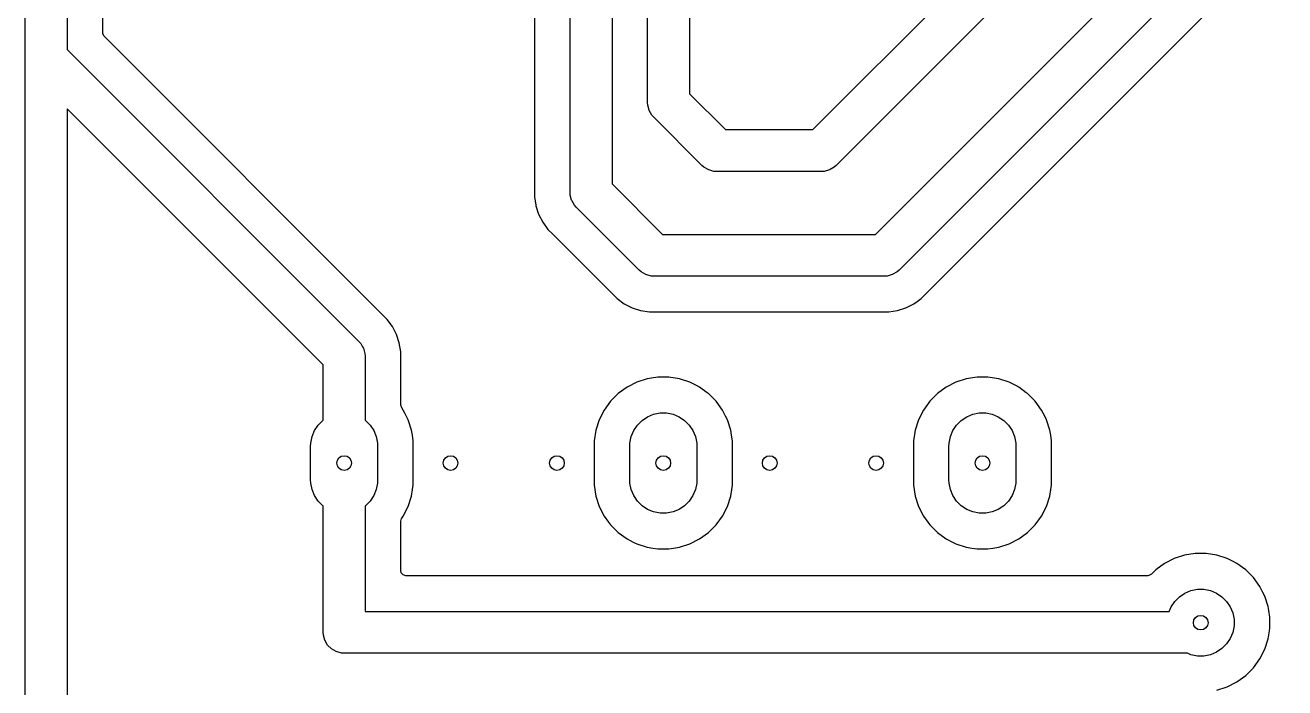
# Model space of a CAD drawing. Header units: millimetres. Extents: x 20 to 120, y -120 to -20.
# Drawn here: x 36.99 to 67.06, y -66.33 to -50.51 of the extents above; entities that cross this region are included whole.
import ezdxf

# ---------------------------------------------------------------- set-up
doc = ezdxf.new("R2010")
doc.units = ezdxf.units.MM
doc.layers.add('B.Cu', color=253, linetype='CONTINUOUS', true_color=0x83a598)
doc.layers.add('Edge.Cuts', color=40, linetype='CONTINUOUS', true_color=0xfabd2f)

msp = doc.modelspace()

# ---------------------------------------------------------------- linework, layer by layer
at = {"layer": 'B.Cu', "linetype": 'CONTINUOUS'}
for p, q in [((52.85, -36.85), (52.85, -52.142893)), ((51.85, -52.35), (51.85, -37.057106)), ((50, -54.5), (50, -37.823402)), ((51, -37.616296), (51, -54.292893)), ((36.99, -51.2933), (36.99, -41.263429)), ((37.99, -41.263429), (37.99, -51.086193)), ((38.8405, -50.682542), (38.8405, -41.629484)), ((55.792894, -53), (63.15, -45.642893)), ((64.003554, -46.203553), (56.353553, -53.853553)), ((57.292894, -55.5), (65.69, -47.102894)), ((66.543553, -47.663553), (57.853553, -56.353553)), ((58.537171, -56.872723), (67.062723, -48.347171)), ((49.1495, -48.452864), (49.1495, -54.606286)), ((38.843334, -50.7089), (38.8405, -50.682542)), ((38.876819, -50.770223), (38.843334, -50.7089)), ((45.635109, -57.528513), (38.876819, -50.770223)), ((37.99, -51.086193), (44.958553, -58.054746)), ((36.99, -75.7775), (36.99, -51.2933)), ((52.85, -52.142893), (53.707107, -53)), ((44.105, -58.615406), (37.99, -52.500406)), ((37.99, -52.500406), (37.99, -75.570394)), ((51.854277, -52.415247), (51.85, -52.35)), ((51.854277, -52.415263), (51.854277, -52.415247)), ((51.878129, -52.504278), (51.854277, -52.415263)), ((51.88806, -52.541342), (51.878129, -52.504278)), ((51.953323, -52.654381), (51.88806, -52.541342)), ((51.953338, -52.654396), (51.953323, -52.654381)), ((51.996447, -52.703553), (51.953338, -52.654396)), ((53.146447, -53.853554), (51.996447, -52.703553)), ((53.707107, -53), (55.792894, -53)), ((53.195611, -53.896669), (53.146447, -53.853554)), ((53.195619, -53.896677), (53.195611, -53.896669)), ((53.308658, -53.96194), (53.195619, -53.896677)), ((53.335301, -53.969079), (53.308658, -53.96194)), ((53.434737, -53.995723), (53.335301, -53.969079)), ((53.434752, -53.995723), (53.434737, -53.995723)), ((53.5, -54), (53.434752, -53.995723)), ((56, -54), (53.5, -54)), ((56.065248, -53.995723), (56, -54)), ((56.065263, -53.995723), (56.065248, -53.995723)), ((56.191342, -53.96194), (56.065263, -53.995723)), ((56.204436, -53.95438), (56.191342, -53.96194)), ((56.304381, -53.896677), (56.204436, -53.95438)), ((56.304396, -53.896661), (56.304381, -53.896677)), ((56.353553, -53.853553), (56.304396, -53.896661)), ((51, -54.292893), (52.207107, -55.5)), ((49.1495, -54.606286), (49.180936, -54.804768)), ((50.004277, -54.565247), (50, -54.5)), ((50.004277, -54.565263), (50.004277, -54.565247)), ((50.036028, -54.683757), (50.004277, -54.565263)), ((50.03806, -54.691342), (50.036028, -54.683757)), ((50.103323, -54.804381), (50.03806, -54.691342)), ((49.180936, -54.804768), (49.182754, -54.816243)), ((49.182754, -54.816243), (49.247316, -55.014945)), ((49.247316, -55.014945), (49.248444, -55.018414)), ((49.248444, -55.018414), (49.344951, -55.20782)), ((50.103338, -54.804396), (50.103323, -54.804381)), ((50.146447, -54.853553), (50.103338, -54.804396)), ((51.646446, -56.353553), (50.146447, -54.853553)), ((49.344951, -55.20782), (49.469889, -55.379784)), ((49.469889, -55.379784), (49.469893, -55.379788)), ((49.469893, -55.379788), (49.469896, -55.379792)), ((49.469896, -55.379792), (49.58361, -55.493506)), ((49.58361, -55.493506), (49.624538, -55.534434)), ((49.624538, -55.534434), (49.624549, -55.534444)), ((49.624549, -55.534444), (50.969895, -56.879791)), ((52.207107, -55.5), (57.292894, -55.5)), ((51.69561, -56.396668), (51.646446, -56.353553)), ((51.695619, -56.396677), (51.69561, -56.396668)), ((51.808658, -56.46194), (51.695619, -56.396677)), ((51.934737, -56.495723), (51.808658, -56.46194)), ((51.934752, -56.495723), (51.934737, -56.495723)), ((52, -56.5), (51.934752, -56.495723)), ((57.5, -56.5), (52, -56.5)), ((57.565248, -56.495723), (57.5, -56.5)), ((57.565263, -56.495723), (57.565248, -56.495723)), ((57.691342, -56.46194), (57.565263, -56.495723)), ((57.804381, -56.396677), (57.691342, -56.46194)), ((57.804396, -56.396661), (57.804381, -56.396677)), ((57.853553, -56.353553), (57.804396, -56.396661)), ((50.969895, -56.879791), (51.120213, -57.030109)), ((51.120213, -57.030109), (51.292179, -57.155048)), ((58.207816, -57.155051), (58.283988, -57.099709)), ((58.283988, -57.099709), (58.379792, -57.030104)), ((58.379792, -57.030104), (58.530104, -56.879792)), ((58.530104, -56.879792), (58.530105, -56.87979)), ((58.530105, -56.87979), (58.537165, -56.87273)), ((58.537165, -56.87273), (58.537171, -56.872723)), ((51.292179, -57.155048), (51.292181, -57.155049)), ((51.292181, -57.155049), (51.292184, -57.155051)), ((51.292184, -57.155051), (51.481588, -57.251557)), ((51.481588, -57.251557), (51.683757, -57.317246)), ((51.683757, -57.317246), (51.893713, -57.3505)), ((51.893713, -57.3505), (51.893714, -57.3505)), ((51.893714, -57.3505), (57.606286, -57.3505)), ((57.606286, -57.3505), (57.606287, -57.3505)), ((57.606287, -57.3505), (57.816243, -57.317246)), ((57.816243, -57.317246), (58.018412, -57.251557)), ((58.018412, -57.251557), (58.207816, -57.155051)), ((45.760048, -57.700479), (45.635109, -57.528513)), ((45.760049, -57.700481), (45.760048, -57.700479)), ((45.760051, -57.700484), (45.760049, -57.700481)), ((45.856557, -57.889888), (45.760051, -57.700484)), ((45.922246, -58.092057), (45.856557, -57.889888)), ((44.958553, -58.054746), (45.001668, -58.10391)), ((45.001668, -58.10391), (45.001677, -58.103919)), ((45.001677, -58.103919), (45.046894, -58.182237)), ((45.046894, -58.182237), (45.06694, -58.216958)), ((45.06694, -58.216958), (45.100723, -58.343037)), ((45.9555, -58.302013), (45.922246, -58.092057)), ((45.9555, -59.570515), (45.9555, -58.302013)), ((44.105, -59.93657), (44.105, -58.615406)), ((45.100723, -58.343037), (45.100723, -58.343052)), ((45.100723, -58.343052), (45.105, -58.4083)), ((45.105, -58.4083), (45.105, -59.93657)), ((52.095098, -58.9095), (51.838506, -58.95014)), ((52.095103, -58.9095), (52.095098, -58.9095)), ((52.354897, -58.9095), (52.095103, -58.9095)), ((52.354902, -58.9095), (52.354897, -58.9095)), ((52.611493, -58.95014), (52.354902, -58.9095)), ((59.715098, -58.9095), (59.458506, -58.95014)), ((59.715103, -58.9095), (59.715098, -58.9095)), ((59.974897, -58.9095), (59.715103, -58.9095)), ((59.974902, -58.9095), (59.974897, -58.9095)), ((60.231493, -58.95014), (59.974902, -58.9095)), ((51.359945, -59.148368), (51.149774, -59.301066)), ((51.591423, -59.030422), (51.359945, -59.148368)), ((51.838506, -58.95014), (51.591423, -59.030422)), ((52.858576, -59.030422), (52.611493, -58.95014)), ((53.017764, -59.111534), (52.858576, -59.030422)), ((53.090051, -59.148366), (53.017764, -59.111534)), ((53.090053, -59.148367), (53.090051, -59.148366)), ((53.090054, -59.148368), (53.090053, -59.148367)), ((53.270474, -59.279451), (53.090054, -59.148368)), ((58.979945, -59.148368), (58.769774, -59.301066)), ((59.211423, -59.030422), (58.979945, -59.148368)), ((59.458506, -58.95014), (59.211423, -59.030422)), ((60.478576, -59.030422), (60.231493, -58.95014)), ((60.637764, -59.111534), (60.478576, -59.030422)), ((60.710051, -59.148366), (60.637764, -59.111534)), ((60.710053, -59.148367), (60.710051, -59.148366)), ((60.710054, -59.148368), (60.710053, -59.148367)), ((60.890474, -59.279451), (60.710054, -59.148368)), ((50.966066, -59.484774), (50.813368, -59.694945)), ((50.966071, -59.484768), (50.966066, -59.484774)), ((51.149768, -59.301071), (50.966071, -59.484768)), ((51.149774, -59.301066), (51.149768, -59.301071)), ((53.300229, -59.301069), (53.270474, -59.279451)), ((53.483931, -59.484771), (53.300229, -59.301069)), ((53.636634, -59.694949), (53.483931, -59.484771)), ((58.586066, -59.484774), (58.433368, -59.694945)), ((58.586071, -59.484768), (58.586066, -59.484774)), ((58.769768, -59.301071), (58.586071, -59.484768)), ((58.769774, -59.301066), (58.769768, -59.301071)), ((60.920229, -59.301069), (60.890474, -59.279451)), ((61.103931, -59.484771), (60.920229, -59.301069)), ((61.256634, -59.694949), (61.103931, -59.484771)), ((45.955702, -59.577594), (45.9555, -59.570515)), ((45.979181, -59.6434), (45.955702, -59.577594)), ((46.016634, -59.694949), (45.979181, -59.6434)), ((46.055129, -59.7705), (46.016634, -59.694949)), ((46.134577, -59.926423), (46.055129, -59.7705)), ((50.813368, -59.694945), (50.695422, -59.926423)), ((51.847883, -59.854463), (51.992772, -59.794448)), ((51.992772, -59.794448), (52.146586, -59.763852)), ((52.146586, -59.763852), (52.303414, -59.763852)), ((52.303414, -59.763852), (52.457228, -59.794448)), ((52.457228, -59.794448), (52.602117, -59.854463)), ((53.711787, -59.842445), (53.636634, -59.694949)), ((53.754577, -59.926423), (53.711787, -59.842445)), ((58.433368, -59.694945), (58.315422, -59.926423)), ((59.467883, -59.854463), (59.612772, -59.794448)), ((59.612772, -59.794448), (59.766586, -59.763852)), ((59.766586, -59.763852), (59.923414, -59.763852)), ((59.923414, -59.763852), (60.077228, -59.794448)), ((60.077228, -59.794448), (60.222117, -59.854463)), ((61.331787, -59.842445), (61.256634, -59.694949)), ((61.374577, -59.926423), (61.331787, -59.842445)), ((43.899463, -60.182883), (43.986592, -60.052485)), ((43.986592, -60.052485), (44.097485, -59.941592)), ((44.097485, -59.941592), (44.105, -59.93657)), ((45.105, -59.93657), (45.112515, -59.941592)), ((45.112515, -59.941592), (45.223408, -60.052485)), ((45.223408, -60.052485), (45.310537, -60.182883)), ((46.134577, -59.926425), (46.134577, -59.926423)), ((46.134579, -59.926428), (46.134577, -59.926425)), ((46.21486, -60.173507), (46.134579, -59.926428)), ((50.695422, -59.926423), (50.61514, -60.173506)), ((51.519463, -60.182883), (51.606592, -60.052485)), ((51.606592, -60.052485), (51.717485, -59.941592)), ((51.717485, -59.941592), (51.847883, -59.854463)), ((52.602117, -59.854463), (52.732515, -59.941592)), ((52.732515, -59.941592), (52.843408, -60.052485)), ((52.843408, -60.052485), (52.930537, -60.182883)), ((53.754577, -59.926425), (53.754577, -59.926423)), ((53.754579, -59.926428), (53.754577, -59.926425)), ((53.83486, -60.173507), (53.754579, -59.926428)), ((58.315422, -59.926423), (58.23514, -60.173506)), ((59.139463, -60.182883), (59.226592, -60.052485)), ((59.226592, -60.052485), (59.337485, -59.941592)), ((59.337485, -59.941592), (59.467883, -59.854463)), ((60.222117, -59.854463), (60.352515, -59.941592)), ((60.352515, -59.941592), (60.463408, -60.052485)), ((60.463408, -60.052485), (60.550537, -60.182883)), ((61.374577, -59.926425), (61.374577, -59.926423)), ((61.374579, -59.926428), (61.374577, -59.926425)), ((61.45486, -60.173507), (61.374579, -59.926428)), ((43.808852, -60.481586), (43.839448, -60.327772)), ((43.839448, -60.327772), (43.899463, -60.182883)), ((45.310537, -60.182883), (45.370552, -60.327772)), ((45.370552, -60.327772), (45.401148, -60.481586)), ((46.233947, -60.294021), (46.21486, -60.173507)), ((46.2555, -60.430097), (46.233947, -60.294021)), ((46.2555, -61.489902), (46.2555, -60.430097)), ((50.61514, -60.173506), (50.5745, -60.430097)), ((50.5745, -60.430097), (50.5745, -61.489902)), ((51.428852, -60.481586), (51.459448, -60.327772)), ((51.459448, -60.327772), (51.519463, -60.182883)), ((52.930537, -60.182883), (52.990552, -60.327772)), ((52.990552, -60.327772), (53.021148, -60.481586)), ((53.853947, -60.294021), (53.83486, -60.173507)), ((53.8755, -60.430097), (53.853947, -60.294021)), ((53.8755, -61.489902), (53.8755, -60.430097)), ((58.23514, -60.173506), (58.1945, -60.430097)), ((58.1945, -60.430097), (58.1945, -61.489902)), ((59.048852, -60.481586), (59.079448, -60.327772)), ((59.079448, -60.327772), (59.139463, -60.182883)), ((60.550537, -60.182883), (60.610552, -60.327772)), ((60.610552, -60.327772), (60.641148, -60.481586)), ((61.473947, -60.294021), (61.45486, -60.173507)), ((61.4955, -60.430097), (61.473947, -60.294021)), ((61.4955, -61.489902), (61.4955, -60.430097)), ((43.805, -60.56), (43.808852, -60.481586)), ((43.805, -61.36), (43.805, -60.56)), ((45.401148, -60.481586), (45.405, -60.56)), ((45.405, -60.56), (45.405, -61.36)), ((51.425, -60.56), (51.428852, -60.481586)), ((51.425, -61.36), (51.425, -60.56)), ((53.021148, -60.481586), (53.025, -60.56)), ((53.025, -60.56), (53.025, -61.36)), ((59.045, -60.56), (59.048852, -60.481586)), ((59.045, -61.36), (59.045, -60.56)), ((60.641148, -60.481586), (60.645, -60.56)), ((60.645, -60.56), (60.645, -61.36)), ((43.808852, -61.438414), (43.805, -61.36)), ((43.839448, -61.592228), (43.808852, -61.438414)), ((43.899463, -61.737117), (43.839448, -61.592228)), ((45.370552, -61.592228), (45.310537, -61.737117)), ((45.401148, -61.438414), (45.370552, -61.592228)), ((45.405, -61.36), (45.401148, -61.438414)), ((46.21486, -61.746493), (46.23908, -61.593572)), ((46.23908, -61.593572), (46.2555, -61.489902)), ((50.5745, -61.489902), (50.61514, -61.746493)), ((51.428852, -61.438414), (51.425, -61.36)), ((51.459448, -61.592228), (51.428852, -61.438414)), ((51.519463, -61.737117), (51.459448, -61.592228)), ((52.990552, -61.592228), (52.930537, -61.737117)), ((53.021148, -61.438414), (52.990552, -61.592228)), ((53.025, -61.36), (53.021148, -61.438414)), ((53.83486, -61.746493), (53.85908, -61.593572)), ((53.85908, -61.593572), (53.8755, -61.489902)), ((58.1945, -61.489902), (58.23514, -61.746493)), ((59.048852, -61.438414), (59.045, -61.36)), ((59.079448, -61.592228), (59.048852, -61.438414)), ((59.139463, -61.737117), (59.079448, -61.592228)), ((60.610552, -61.592228), (60.550537, -61.737117)), ((60.641148, -61.438414), (60.610552, -61.592228)), ((60.645, -61.36), (60.641148, -61.438414)), ((61.45486, -61.746493), (61.47908, -61.593572)), ((61.47908, -61.593572), (61.4955, -61.489902)), ((43.986592, -61.867515), (43.899463, -61.737117)), ((44.097485, -61.978408), (43.986592, -61.867515)), ((45.223408, -61.867515), (45.112515, -61.978408)), ((45.310537, -61.737117), (45.223408, -61.867515)), ((46.134579, -61.993572), (46.21486, -61.746493)), ((50.61514, -61.746493), (50.695422, -61.993576)), ((51.606592, -61.867515), (51.519463, -61.737117)), ((51.717485, -61.978408), (51.606592, -61.867515)), ((52.843408, -61.867515), (52.732515, -61.978408)), ((52.930537, -61.737117), (52.843408, -61.867515)), ((53.754579, -61.993572), (53.83486, -61.746493)), ((58.23514, -61.746493), (58.315422, -61.993576)), ((59.226592, -61.867515), (59.139463, -61.737117)), ((59.337485, -61.978408), (59.226592, -61.867515)), ((60.463408, -61.867515), (60.352515, -61.978408)), ((60.550537, -61.737117), (60.463408, -61.867515)), ((61.374579, -61.993572), (61.45486, -61.746493)), ((44.105, -61.983429), (44.097485, -61.978408)), ((44.105, -65), (44.105, -61.983429)), ((45.112515, -61.978408), (45.105, -61.983429)), ((45.105, -61.983429), (45.105, -64.5)), ((45.979183, -62.276598), (46.016631, -62.225055)), ((46.016631, -62.225055), (46.016632, -62.225054)), ((46.016632, -62.225054), (46.016634, -62.225051)), ((46.016634, -62.225051), (46.134579, -61.993572)), ((50.695422, -61.993576), (50.813368, -62.225054)), ((50.813368, -62.225054), (50.918812, -62.370185)), ((51.847883, -62.065537), (51.717485, -61.978408)), ((51.992772, -62.125552), (51.847883, -62.065537)), ((52.146586, -62.156148), (51.992772, -62.125552)), ((52.303414, -62.156148), (52.146586, -62.156148)), ((52.457228, -62.125552), (52.303414, -62.156148)), ((52.602117, -62.065537), (52.457228, -62.125552)), ((52.732515, -61.978408), (52.602117, -62.065537)), ((53.483931, -62.435229), (53.636634, -62.225051)), ((53.636634, -62.225051), (53.754579, -61.993572)), ((58.315422, -61.993576), (58.433368, -62.225054)), ((58.433368, -62.225054), (58.538812, -62.370185)), ((59.467883, -62.065537), (59.337485, -61.978408)), ((59.612772, -62.125552), (59.467883, -62.065537)), ((59.766586, -62.156148), (59.612772, -62.125552)), ((59.923414, -62.156148), (59.766586, -62.156148)), ((60.077228, -62.125552), (59.923414, -62.156148)), ((60.222117, -62.065537), (60.077228, -62.125552)), ((60.352515, -61.978408), (60.222117, -62.065537)), ((61.103931, -62.435229), (61.256634, -62.225051)), ((61.256634, -62.225051), (61.374579, -61.993572)), ((45.9555, -62.349484), (45.975185, -62.282445)), ((45.9555, -63.5255), (45.9555, -62.349484)), ((45.975185, -62.282445), (45.979183, -62.276598)), ((50.918812, -62.370185), (50.966069, -62.435229)), ((50.966069, -62.435229), (51.149771, -62.618931)), ((53.300229, -62.618931), (53.483931, -62.435229)), ((58.538812, -62.370185), (58.586069, -62.435229)), ((58.586069, -62.435229), (58.769771, -62.618931)), ((60.920229, -62.618931), (61.103931, -62.435229)), ((51.149771, -62.618931), (51.359949, -62.771634)), ((51.359949, -62.771634), (51.507445, -62.846787)), ((51.507445, -62.846787), (51.591423, -62.889577)), ((52.858572, -62.889579), (53.090051, -62.771634)), ((53.090051, -62.771634), (53.300229, -62.618931)), ((58.769771, -62.618931), (58.979949, -62.771634)), ((58.979949, -62.771634), (59.127445, -62.846787)), ((59.127445, -62.846787), (59.211423, -62.889577)), ((60.478572, -62.889579), (60.710051, -62.771634)), ((60.710051, -62.771634), (60.920229, -62.618931)), ((51.591423, -62.889577), (51.591425, -62.889577)), ((51.591425, -62.889577), (51.591428, -62.889579)), ((51.591428, -62.889579), (51.838507, -62.96986)), ((51.838507, -62.96986), (51.970706, -62.990797)), ((51.970706, -62.990797), (52.095098, -63.0105)), ((52.095098, -63.0105), (52.095103, -63.0105)), ((52.095103, -63.0105), (52.354902, -63.0105)), ((52.354902, -63.0105), (52.468298, -62.992539)), ((52.468298, -62.992539), (52.611493, -62.96986)), ((52.611493, -62.96986), (52.858572, -62.889579)), ((59.211423, -62.889577), (59.211425, -62.889577)), ((59.211425, -62.889577), (59.211428, -62.889579)), ((59.211428, -62.889579), (59.458507, -62.96986)), ((59.458507, -62.96986), (59.590706, -62.990797)), ((59.590706, -62.990797), (59.715098, -63.0105)), ((59.715098, -63.0105), (59.715103, -63.0105)), ((59.715103, -63.0105), (59.974902, -63.0105)), ((59.974902, -63.0105), (60.088298, -62.992539)), ((60.088298, -62.992539), (60.231493, -62.96986)), ((60.231493, -62.96986), (60.478572, -62.889579)), ((64.925098, -63.1195), (64.668506, -63.16014)), ((64.925103, -63.1195), (64.925098, -63.1195)), ((65.184897, -63.1195), (64.925103, -63.1195)), ((65.184902, -63.1195), (65.184897, -63.1195)), ((65.441493, -63.16014), (65.184902, -63.1195)), ((64.189945, -63.358368), (63.979774, -63.511066)), ((64.421423, -63.240422), (64.189945, -63.358368)), ((64.668506, -63.16014), (64.421423, -63.240422)), ((65.688576, -63.240422), (65.441493, -63.16014)), ((65.847764, -63.321534), (65.688576, -63.240422)), ((65.920051, -63.358366), (65.847764, -63.321534)), ((65.920053, -63.358367), (65.920051, -63.358366)), ((65.920054, -63.358368), (65.920053, -63.358367)), ((66.130225, -63.511066), (65.920054, -63.358368)), ((45.966706, -63.577011), (45.9555, -63.5255)), ((46.012461, -63.629815), (45.966706, -63.577011)), ((46.0795, -63.6495), (46.012461, -63.629815)), ((63.789978, -63.6495), (46.0795, -63.6495)), ((63.816336, -63.646666), (63.789978, -63.6495)), ((63.877659, -63.613181), (63.816336, -63.646666)), ((63.979768, -63.511071), (63.877659, -63.613181)), ((63.979774, -63.511066), (63.979768, -63.511071)), ((66.130229, -63.511069), (66.130225, -63.511066)), ((66.313931, -63.694771), (66.130229, -63.511069)), ((66.466634, -63.904949), (66.313931, -63.694771)), ((64.677883, -64.064463), (64.822772, -64.004448)), ((64.822772, -64.004448), (64.976586, -63.973852)), ((64.976586, -63.973852), (65.133414, -63.973852)), ((65.133414, -63.973852), (65.287228, -64.004448)), ((65.287228, -64.004448), (65.432117, -64.064463)), ((66.53941, -64.04778), (66.466634, -63.904949)), ((66.584577, -64.136423), (66.53941, -64.04778)), ((64.349463, -64.392883), (64.436592, -64.262485)), ((64.436592, -64.262485), (64.547485, -64.151592)), ((64.547485, -64.151592), (64.677883, -64.064463)), ((65.432117, -64.064463), (65.562515, -64.151592)), ((65.562515, -64.151592), (65.673408, -64.262485)), ((65.673408, -64.262485), (65.760537, -64.392883)), ((66.584577, -64.136425), (66.584577, -64.136423)), ((66.584579, -64.136428), (66.584577, -64.136425)), ((66.66486, -64.383507), (66.584579, -64.136428)), ((45.105, -64.5), (64.305094, -64.5)), ((64.305094, -64.5), (64.349463, -64.392883)), ((65.760537, -64.392883), (65.820552, -64.537772)), ((65.820552, -64.537772), (65.851148, -64.691586)), ((66.679797, -64.477818), (66.66486, -64.383507)), ((66.7055, -64.640097), (66.679797, -64.477818)), ((66.7055, -64.899902), (66.7055, -64.640097)), ((65.851148, -64.848414), (65.820552, -65.002228)), ((65.851148, -64.691586), (65.851148, -64.848414)), ((66.695225, -64.964774), (66.7055, -64.899902)), ((44.109278, -65.065263), (44.105, -65)), ((44.14306, -65.191342), (44.109278, -65.065263)), ((44.208323, -65.304381), (44.14306, -65.191342)), ((65.760537, -65.147117), (65.673408, -65.277515)), ((65.820552, -65.002228), (65.760537, -65.147117)), ((66.584579, -65.403572), (66.66486, -65.156493)), ((66.66486, -65.156493), (66.695225, -64.964774)), ((44.300619, -65.396677), (44.208323, -65.304381)), ((44.413658, -65.46194), (44.300619, -65.396677)), ((44.539737, -65.495722), (44.413658, -65.46194)), ((44.605, -65.5), (44.539737, -65.495722)), ((64.736942, -65.5), (44.605, -65.5)), ((64.822772, -65.535552), (64.736942, -65.5)), ((64.976586, -65.566148), (64.822772, -65.535552)), ((65.287228, -65.535552), (65.133414, -65.566148)), ((65.432117, -65.475537), (65.287228, -65.535552)), ((65.562515, -65.388408), (65.432117, -65.475537)), ((65.673408, -65.277515), (65.562515, -65.388408)), ((66.466634, -65.635051), (66.584579, -65.403572)), ((65.133414, -65.566148), (64.976586, -65.566148)), ((66.130229, -66.028931), (66.313931, -65.845229)), ((66.313931, -65.845229), (66.466634, -65.635051)), ((65.920051, -66.181634), (66.130229, -66.028931)), ((65.441493, -66.37986), (65.688572, -66.299579)), ((65.688572, -66.299579), (65.920051, -66.181634))]:
    msp.add_line(p, q, dxfattribs=at)
at = {"layer": 'B.Cu'}
for centre in [(44.605, -60.96), (44.605, -60.96), (47.145, -60.96), (47.145, -60.96), (49.685, -60.96), (49.685, -60.96), (52.225, -60.96), (52.225, -60.96), (54.765, -60.96), (54.765, -60.96), (57.305, -60.96), (57.305, -60.96), (59.845, -60.96), (59.845, -60.96), (65.055, -64.77), (65.055, -64.77)]:
    msp.add_circle(centre, 0.175, dxfattribs=at)
at = {"layer": 'Edge.Cuts'}
for centre in [(44.605, -60.96), (47.145, -60.96), (49.685, -60.96), (52.225, -60.96), (54.765, -60.96), (57.305, -60.96), (59.845, -60.96), (65.055, -64.77)]:
    msp.add_circle(centre, 0.175, dxfattribs=at)

doc.saveas('drawing.dxf')
